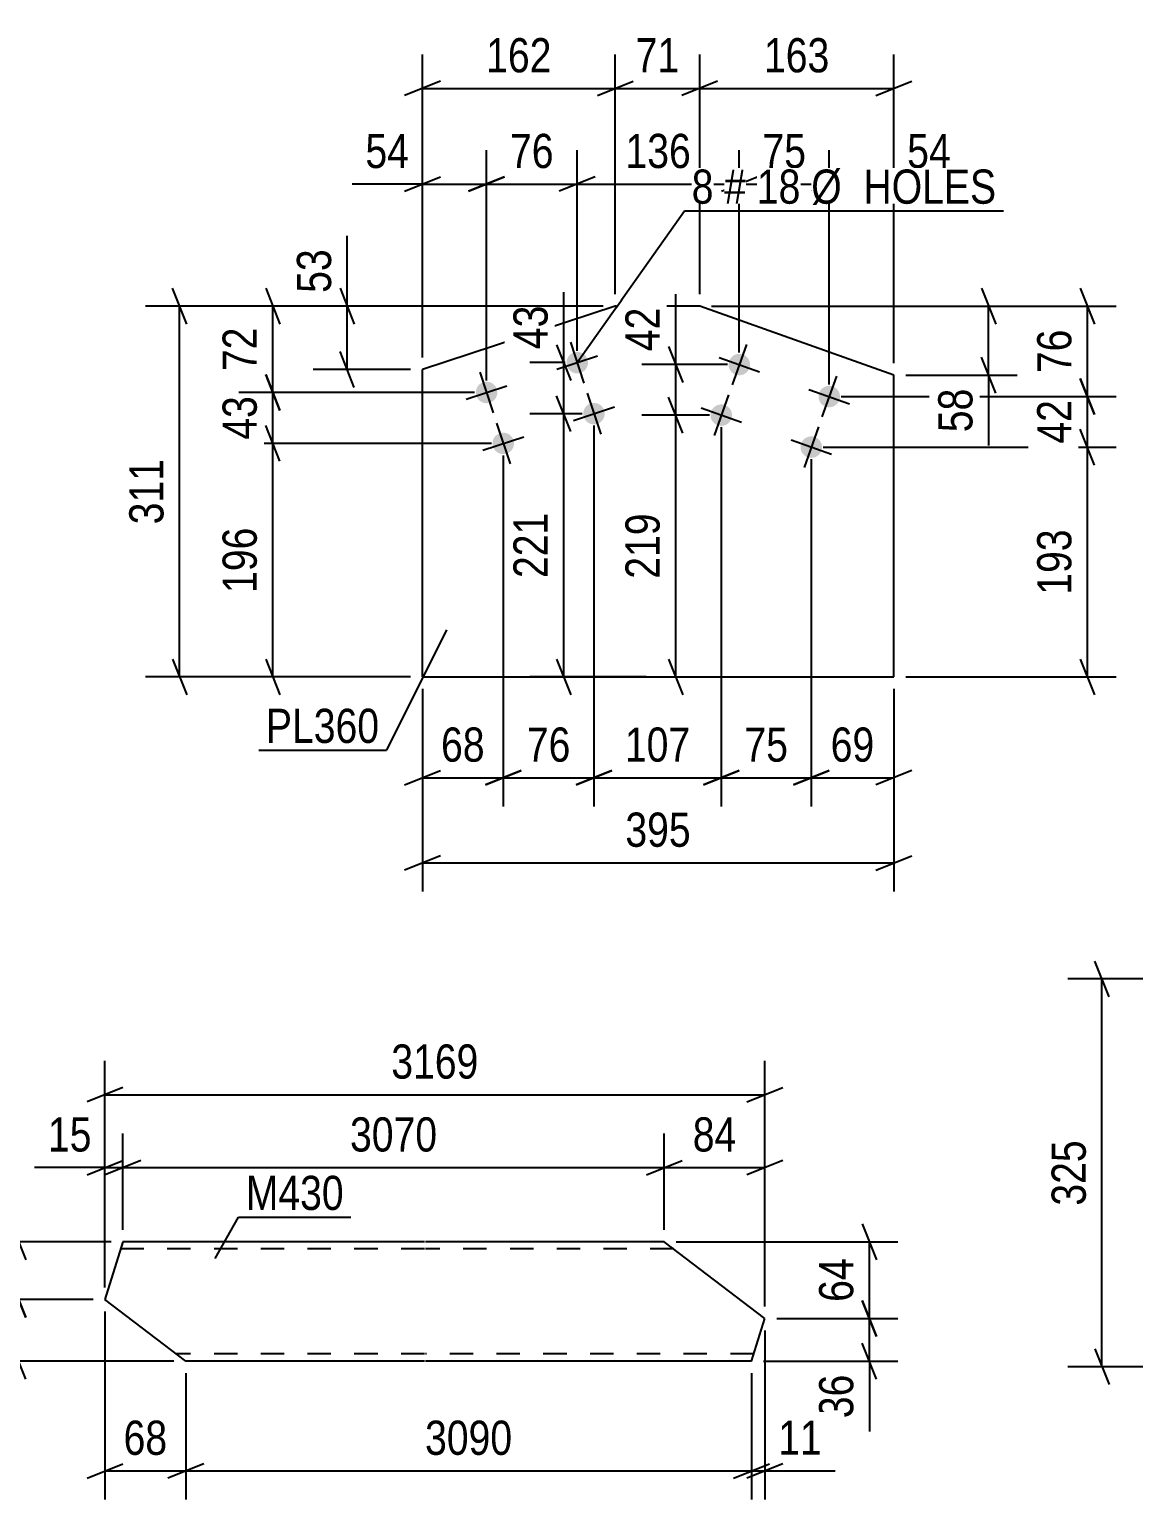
# Model space of a CAD drawing. Header units: millimetres. Extents: x 0 to 594, y 0 to 420.
# Drawn here: x 340.3 to 432.8, y 204.2 to 327.4 of the extents above; entities that cross this region are included whole.
import ezdxf

# ---------------------------------------------------------------- set-up
doc = ezdxf.new("R2010")
doc.units = ezdxf.units.MM
doc.linetypes.add('DXK_LINE_DOT2', pattern=[3.9198, 1.9599, -1.9599])
doc.styles.add('Arial Narrow', font='ARIALN.TTF', dxfattribs={"height": 0.2})

# ---------------------------------------------------------------- blocks, each defined once
blk = doc.blocks.new('Part-570345816-5652 - 5646')
at = {"color": 2, "linetype": 'Continuous'}
for p, q in [((348.12, 225.82), (346.61, 220.99)), ((373.39, 225.82), (348.12, 225.82)), ((393.49, 225.82), (373.49, 225.82)), ((401.92, 219.4), (393.49, 225.82)), ((353.39, 215.82), (346.61, 220.99)), ((400.8, 215.82), (401.92, 219.4)), ((373.39, 215.82), (353.39, 215.82)), ((400.8, 215.82), (373.49, 215.82))]:
    blk.add_line(p, q, dxfattribs=at)
at = {"color": 7, "linetype": 'DXK_LINE_DOT2'}
for p, q in [((373.39, 225.22), (347.93, 225.22)), ((394.28, 225.22), (373.49, 225.22)), ((373.39, 216.42), (352.6, 216.42)), ((400.99, 216.42), (373.49, 216.42))]:
    blk.add_line(p, q, dxfattribs=at)
blk = doc.blocks.new('Bolt-570345816-1724 - 1718')
at = {"linetype": 'Continuous'}
for points in [[(387.05, 299.78, -1), (385.34, 299.22, -1)], [(379.45, 297.28, -1), (377.74, 296.72, -1)], [(388.45, 295.51, -1), (386.74, 294.94, -1)], [(380.85, 293.01, -1), (379.14, 292.45, -1)]]:
    blk.add_hatch(color=1, dxfattribs=at).paths.add_polyline_path(points)
at = {"color": 1, "linetype": 'Continuous'}
for p, q in [((385.63, 301.21), (386.75, 297.79)), ((384.48, 298.94), (387.9, 300.06)), ((378.03, 298.71), (379.15, 295.29)), ((376.88, 296.44), (380.3, 297.57)), ((387.03, 296.93), (388.16, 293.51)), ((385.89, 294.66), (389.31, 295.79)), ((378.28, 292.17), (381.71, 293.29)), ((379.43, 294.44), (380.56, 291.02))]:
    blk.add_line(p, q, dxfattribs=at)
blk = doc.blocks.new('Bolt-570345816-1729 - 1718')
at = {"linetype": 'Continuous'}
for points in [[(400.63, 299.04, -1), (398.93, 299.64, -1)], [(408.17, 296.36, -1), (406.47, 296.96, -1)], [(399.12, 294.8, -1), (397.42, 295.4, -1)], [(406.66, 292.12, -1), (404.96, 292.72, -1)]]:
    blk.add_hatch(color=1, dxfattribs=at).paths.add_polyline_path(points)
at = {"color": 1, "linetype": 'Continuous'}
for p, q in [((400.38, 301.03), (399.18, 297.64)), ((398.08, 299.94), (401.47, 298.74)), ((407.92, 298.36), (406.71, 294.97)), ((405.62, 297.26), (409.01, 296.06)), ((398.87, 296.79), (397.67, 293.4)), ((396.58, 295.7), (399.97, 294.5)), ((406.41, 294.12), (405.21, 290.72)), ((404.12, 293.02), (407.51, 291.82))]:
    blk.add_line(p, q, dxfattribs=at)
blk = doc.blocks.new('Part-570345816-1744 - 1718')
at = {"color": 2, "linetype": 'Continuous'}
for p, q in [((389.38, 304.23), (373.22, 298.93)), ((396.46, 304.23), (389.38, 304.23)), ((412.73, 298.45), (396.46, 304.23)), ((373.22, 273.16), (373.22, 298.93)), ((412.73, 273.16), (412.73, 298.45)), ((373.22, 273.16), (412.73, 273.16))]:
    blk.add_line(p, q, dxfattribs=at)
blk = doc.blocks.new('StraightDimension-570345816-5708 - 5646')
at = {"color": 7, "linetype": 'Continuous'}
for p, q in [((346.61, 221.99), (346.61, 234.89)), ((348.12, 226.82), (348.12, 234.89)), ((346.61, 232.04), (340.71, 232.04)), ((346.61, 232.04), (340.71, 232.04)), ((345.11, 231.44), (348.11, 232.64)), ((346.61, 232.04), (348.12, 232.04)), ((349.62, 232.64), (346.62, 231.44))]:
    blk.add_line(p, q, dxfattribs=at)
at = {"color": 0}
blk.add_wipeout([(346.09, 232.79), (346.09, 236.99), (341.23, 236.99), (341.23, 232.79)], dxfattribs=at)
at = {"color": 3, "style": 'Arial Narrow'}
blk.add_text('15', height=2.863, dxfattribs=at).set_placement((341.83, 233.39))
blk = doc.blocks.new('StraightDimension-570345816-5684 - 5646')
at = {"color": 7, "linetype": 'Continuous'}
for p, q in [((348.12, 226.82), (348.12, 234.89)), ((393.49, 226.82), (393.49, 234.89)), ((349.62, 232.64), (346.62, 231.44)), ((348.12, 232.04), (393.49, 232.04)), ((391.99, 231.44), (394.99, 232.64))]:
    blk.add_line(p, q, dxfattribs=at)
at = {"color": 0}
blk.add_wipeout([(375.06, 232.79), (375.06, 236.99), (366.55, 236.99), (366.55, 232.79)], dxfattribs=at)
at = {"color": 3, "style": 'Arial Narrow'}
blk.add_text('3070', height=2.863, dxfattribs=at).set_placement((367.15, 233.39))
blk = doc.blocks.new('StraightDimension-570345816-5655 - 5646')
at = {"color": 7, "linetype": 'Continuous'}
for p, q in [((346.61, 221.99), (346.61, 241)), ((401.92, 220.4), (401.92, 241)), ((348.11, 238.75), (345.11, 237.55)), ((346.61, 238.15), (401.92, 238.15)), ((400.42, 237.55), (403.42, 238.75))]:
    blk.add_line(p, q, dxfattribs=at)
at = {"color": 0}
blk.add_wipeout([(378.52, 238.9), (378.52, 243.1), (370.01, 243.1), (370.01, 238.9)], dxfattribs=at)
at = {"color": 3, "style": 'Arial Narrow'}
blk.add_text('3169', height=2.863, dxfattribs=at).set_placement((370.61, 239.5))
blk = doc.blocks.new('StraightDimension-570345816-5666 - 5646')
at = {"color": 7, "linetype": 'Continuous'}
for p, q in [((393.49, 226.82), (393.49, 234.89)), ((401.92, 220.4), (401.92, 234.89)), ((391.99, 231.44), (394.99, 232.64)), ((393.49, 232.04), (401.92, 232.04)), ((403.42, 232.64), (400.42, 231.44))]:
    blk.add_line(p, q, dxfattribs=at)
at = {"color": 0}
blk.add_wipeout([(400.13, 232.79), (400.13, 236.99), (395.28, 236.99), (395.28, 232.79)], dxfattribs=at)
at = {"color": 3, "style": 'Arial Narrow'}
blk.add_text('84', height=2.863, dxfattribs=at).set_placement((395.88, 233.39))
blk = doc.blocks.new('StraightDimension-570345816-5809 - 5646')
at = {"color": 7, "linetype": 'Continuous'}
for p, q in [((338.77, 222.49), (339.97, 219.49)), ((345.61, 220.99), (336.52, 220.99)), ((339.37, 215.82), (339.37, 220.99)), ((339.97, 214.32), (338.77, 217.32)), ((352.39, 215.82), (336.52, 215.82)), ((339.37, 215.82), (339.37, 209.92)), ((339.37, 215.82), (339.37, 209.92))]:
    blk.add_line(p, q, dxfattribs=at)
at = {"color": 0}
blk.add_wipeout([(338.62, 215.3), (334.42, 215.3), (334.42, 210.44), (338.62, 210.44)], dxfattribs=at)
at = {"color": 3, "style": 'Arial Narrow'}
blk.add_text('52', height=2.863, rotation=90.0002, dxfattribs=at).set_placement((338.02, 211.04))
blk = doc.blocks.new('StraightDimension-570345816-5785 - 5646')
at = {"color": 7, "linetype": 'Continuous'}
for p, q in [((339.37, 225.82), (339.37, 231.73)), ((339.37, 225.82), (339.37, 231.73)), ((338.77, 227.32), (339.97, 224.32)), ((347.12, 225.82), (336.52, 225.82)), ((339.37, 220.99), (339.37, 225.82)), ((339.97, 219.49), (338.77, 222.49)), ((345.61, 220.99), (336.52, 220.99))]:
    blk.add_line(p, q, dxfattribs=at)
at = {"color": 0}
blk.add_wipeout([(338.62, 231.21), (334.42, 231.21), (334.42, 226.35), (338.62, 226.35)], dxfattribs=at)
at = {"color": 3, "style": 'Arial Narrow'}
blk.add_text('48', height=2.863, rotation=90.0002, dxfattribs=at).set_placement((338.02, 226.95))
blk = doc.blocks.new('StraightDimension-570345816-5834 - 5646')
at = {"color": 7, "linetype": 'Continuous'}
for p, q in [((332.21, 227.32), (333.41, 224.32)), ((347.12, 225.82), (329.96, 225.82)), ((332.81, 215.82), (332.81, 225.82)), ((333.41, 214.32), (332.21, 217.32)), ((352.39, 215.82), (329.96, 215.82))]:
    blk.add_line(p, q, dxfattribs=at)
at = {"color": 0}
blk.add_wipeout([(332.06, 224.17), (327.86, 224.17), (327.86, 217.48), (332.06, 217.48)], dxfattribs=at)
at = {"color": 3, "style": 'Arial Narrow'}
blk.add_text('100', height=2.863, rotation=90.0002, dxfattribs=at).set_placement((331.46, 218.08))
blk = doc.blocks.new('StraightDimension-570345816-11529 - 5646')
at = {"color": 7, "linetype": 'Continuous'}
for p, q in [((410.08, 227.32), (411.28, 224.32)), ((394.49, 225.82), (413.08, 225.82)), ((410.68, 219.4), (410.68, 225.82)), ((411.28, 217.9), (410.08, 220.9)), ((402.92, 219.4), (413.08, 219.4))]:
    blk.add_line(p, q, dxfattribs=at)
at = {"color": 0}
blk.add_wipeout([(409.93, 225.04), (405.73, 225.04), (405.73, 220.19), (409.93, 220.19)], dxfattribs=at)
at = {"color": 3, "style": 'Arial Narrow'}
blk.add_text('64', height=2.863, rotation=90.0002, dxfattribs=at).set_placement((409.33, 220.79))
blk = doc.blocks.new('StraightDimension-570345816-11530 - 5646')
at = {"color": 7, "linetype": 'Continuous'}
for p, q in [((410.08, 220.9), (411.28, 217.9)), ((402.92, 219.4), (413.08, 219.4)), ((410.68, 215.82), (410.68, 219.4)), ((411.28, 214.32), (410.08, 217.32)), ((401.8, 215.82), (413.08, 215.82)), ((410.68, 215.82), (410.68, 209.92)), ((410.68, 215.82), (410.68, 209.92))]:
    blk.add_line(p, q, dxfattribs=at)
at = {"color": 0}
blk.add_wipeout([(409.93, 215.3), (405.73, 215.3), (405.73, 210.44), (409.93, 210.44)], dxfattribs=at)
at = {"color": 3, "style": 'Arial Narrow'}
blk.add_text('36', height=2.863, rotation=90.0002, dxfattribs=at).set_placement((409.33, 211.04))
blk = doc.blocks.new('StraightDimension-570345816-11578 - 5646')
at = {"color": 7, "linetype": 'Continuous'}
for p, q in [((401.92, 218.4), (401.92, 204.22)), ((400.8, 214.82), (400.8, 204.22)), ((399.3, 206.02), (402.3, 207.22)), ((403.42, 207.22), (400.42, 206.02)), ((400.8, 206.62), (401.92, 206.62)), ((401.92, 206.62), (407.82, 206.62)), ((401.92, 206.62), (407.82, 206.62))]:
    blk.add_line(p, q, dxfattribs=at)
at = {"color": 0}
blk.add_wipeout([(407.3, 207.37), (407.3, 211.57), (402.44, 211.57), (402.44, 207.37)], dxfattribs=at)
at = {"color": 3, "style": 'Arial Narrow'}
blk.add_text('11', height=2.863, dxfattribs=at).set_placement((403.04, 207.97))
blk = doc.blocks.new('StraightDimension-570345816-11579 - 5646')
at = {"color": 7, "linetype": 'Continuous'}
for p, q in [((353.39, 214.82), (353.39, 204.22)), ((400.8, 214.82), (400.8, 204.22)), ((354.89, 207.22), (351.89, 206.02)), ((399.3, 206.02), (402.3, 207.22)), ((353.39, 206.62), (400.8, 206.62))]:
    blk.add_line(p, q, dxfattribs=at)
at = {"color": 0}
blk.add_wipeout([(381.35, 207.37), (381.35, 211.57), (372.84, 211.57), (372.84, 207.37)], dxfattribs=at)
at = {"color": 3, "style": 'Arial Narrow'}
blk.add_text('3090', height=2.863, dxfattribs=at).set_placement((373.44, 207.97))
blk = doc.blocks.new('StraightDimension-570345816-11580 - 5646')
at = {"color": 7, "linetype": 'Continuous'}
for p, q in [((346.61, 219.99), (346.61, 204.22)), ((353.39, 214.82), (353.39, 204.22)), ((345.11, 206.02), (348.11, 207.22)), ((354.89, 207.22), (351.89, 206.02)), ((346.61, 206.62), (353.39, 206.62))]:
    blk.add_line(p, q, dxfattribs=at)
at = {"color": 0}
blk.add_wipeout([(352.43, 207.37), (352.43, 211.57), (347.57, 211.57), (347.57, 207.37)], dxfattribs=at)
at = {"color": 3, "style": 'Arial Narrow'}
blk.add_text('68', height=2.863, dxfattribs=at).set_placement((348.17, 207.97))
blk = doc.blocks.new('StraightDimension-570345816-2966 - 2890')
at = {"color": 7, "linetype": 'Continuous'}
for p, q in [((430.77, 246.35), (429.57, 249.35)), ((444.29, 247.85), (427.32, 247.85)), ((430.17, 215.35), (430.17, 247.85)), ((429.57, 216.85), (430.77, 213.85)), ((444.29, 215.35), (427.32, 215.35))]:
    blk.add_line(p, q, dxfattribs=at)
at = {"color": 0}
blk.add_wipeout([(429.42, 234.94), (425.22, 234.94), (425.22, 228.25), (429.42, 228.25)], dxfattribs=at)
at = {"color": 3, "style": 'Arial Narrow'}
blk.add_text('325', height=2.863, rotation=90.0002, dxfattribs=at).set_placement((428.82, 228.85))
blk = doc.blocks.new('StraightDimension-570345816-1770 - 1718')
at = {"color": 7, "linetype": 'Continuous'}
for p, q in [((385.06, 299.5), (385.06, 305.41)), ((385.06, 299.5), (385.06, 305.41)), ((384.46, 301), (385.66, 298)), ((385.19, 299.5), (382.21, 299.5)), ((385.06, 295.22), (385.06, 299.5)), ((385.66, 293.72), (384.46, 296.72)), ((386.6, 295.22), (382.21, 295.22))]:
    blk.add_line(p, q, dxfattribs=at)
at = {"color": 0}
blk.add_wipeout([(384.31, 304.88), (380.11, 304.88), (380.11, 300.03), (384.31, 300.03)], dxfattribs=at)
at = {"color": 3, "style": 'Arial Narrow'}
blk.add_text('43', height=2.863, rotation=90.0002, dxfattribs=at).set_placement((383.71, 300.63))
blk = doc.blocks.new('StraightDimension-570345816-1746 - 1718')
at = {"color": 7, "linetype": 'Continuous'}
for p, q in [((395.05, 293.6), (393.85, 296.6)), ((397.27, 295.1), (391.6, 295.1)), ((394.45, 273.16), (394.45, 295.1)), ((393.85, 274.66), (395.05, 271.66)), ((393.98, 273.16), (396.85, 273.16))]:
    blk.add_line(p, q, dxfattribs=at)
at = {"color": 0}
blk.add_wipeout([(393.7, 287.47), (389.5, 287.47), (389.5, 280.79), (393.7, 280.79)], dxfattribs=at)
at = {"color": 3, "style": 'Arial Narrow'}
blk.add_text('219', height=2.863, rotation=90.0002, dxfattribs=at).set_placement((393.1, 281.39))
blk = doc.blocks.new('StraightDimension-570345816-1926 - 1718')
at = {"color": 7, "linetype": 'Continuous'}
for p, q in [((373.22, 299.93), (373.22, 317.31)), ((378.59, 298), (378.59, 317.31)), ((373.22, 314.46), (367.32, 314.46)), ((373.22, 314.46), (367.32, 314.46)), ((371.72, 313.86), (374.72, 315.06)), ((373.22, 314.46), (378.59, 314.46)), ((380.09, 315.06), (377.09, 313.86))]:
    blk.add_line(p, q, dxfattribs=at)
at = {"color": 0}
blk.add_wipeout([(372.7, 315.21), (372.7, 319.41), (367.84, 319.41), (367.84, 315.21)], dxfattribs=at)
at = {"color": 3, "style": 'Arial Narrow'}
blk.add_text('54', height=2.863, dxfattribs=at).set_placement((368.44, 315.81))
blk = doc.blocks.new('StraightDimension-570345816-1759 - 1718')
at = {"color": 7, "linetype": 'Continuous'}
for p, q in [((394.45, 299.34), (394.45, 305.24)), ((394.45, 299.34), (394.45, 305.24)), ((393.85, 300.84), (395.05, 297.84)), ((398.78, 299.34), (391.6, 299.34)), ((394.45, 295.1), (394.45, 299.34)), ((395.05, 293.6), (393.85, 296.6)), ((397.27, 295.1), (391.6, 295.1))]:
    blk.add_line(p, q, dxfattribs=at)
at = {"color": 0}
blk.add_wipeout([(393.7, 304.72), (389.5, 304.72), (389.5, 299.86), (393.7, 299.86)], dxfattribs=at)
at = {"color": 3, "style": 'Arial Narrow'}
blk.add_text('42', height=2.863, rotation=90.0002, dxfattribs=at).set_placement((393.1, 300.46))
blk = doc.blocks.new('StraightDimension-570345816-1780 - 1718')
at = {"color": 7, "linetype": 'Continuous'}
for p, q in [((385.66, 293.72), (384.46, 296.72)), ((386.6, 295.22), (382.21, 295.22)), ((385.06, 273.16), (385.06, 295.22)), ((384.46, 274.66), (385.66, 271.66)), ((391.98, 273.16), (382.21, 273.16))]:
    blk.add_line(p, q, dxfattribs=at)
at = {"color": 0}
blk.add_wipeout([(384.31, 287.54), (380.11, 287.54), (380.11, 280.85), (384.31, 280.85)], dxfattribs=at)
at = {"color": 3, "style": 'Arial Narrow'}
blk.add_text('221', height=2.863, rotation=90.0002, dxfattribs=at).set_placement((383.71, 281.45))
blk = doc.blocks.new('StraightDimension-570345816-1794 - 1718')
at = {"color": 7, "linetype": 'Continuous'}
for p, q in [((380, 291.73), (380, 262.31)), ((373.22, 272.16), (373.22, 262.31)), ((371.72, 264.11), (374.72, 265.31)), ((381.5, 265.31), (378.5, 264.11)), ((373.22, 264.71), (380, 264.71))]:
    blk.add_line(p, q, dxfattribs=at)
at = {"color": 0}
blk.add_wipeout([(379.04, 265.46), (379.04, 269.66), (374.18, 269.66), (374.18, 265.46)], dxfattribs=at)
at = {"color": 3, "style": 'Arial Narrow'}
blk.add_text('68', height=2.863, dxfattribs=at).set_placement((374.78, 266.06))
blk = doc.blocks.new('StraightDimension-570345816-1800 - 1718')
at = {"color": 7, "linetype": 'Continuous'}
for p, q in [((405.81, 291.42), (405.81, 262.31)), ((412.73, 272.16), (412.73, 262.31)), ((404.31, 264.11), (407.31, 265.31)), ((414.23, 265.31), (411.23, 264.11)), ((405.81, 264.71), (412.73, 264.71))]:
    blk.add_line(p, q, dxfattribs=at)
at = {"color": 0}
blk.add_wipeout([(411.7, 265.46), (411.7, 269.66), (406.84, 269.66), (406.84, 265.46)], dxfattribs=at)
at = {"color": 3, "style": 'Arial Narrow'}
blk.add_text('69', height=2.863, dxfattribs=at).set_placement((407.44, 266.06))
blk = doc.blocks.new('StraightDimension-570345816-1806 - 1718')
at = {"color": 7, "linetype": 'Continuous'}
for p, q in [((398.27, 294.1), (398.27, 262.31)), ((405.81, 291.42), (405.81, 262.31)), ((396.77, 264.11), (399.77, 265.31)), ((407.31, 265.31), (404.31, 264.11)), ((398.27, 264.71), (405.81, 264.71))]:
    blk.add_line(p, q, dxfattribs=at)
at = {"color": 0}
blk.add_wipeout([(404.47, 265.46), (404.47, 269.66), (399.61, 269.66), (399.61, 265.46)], dxfattribs=at)
at = {"color": 3, "style": 'Arial Narrow'}
blk.add_text('75', height=2.863, dxfattribs=at).set_placement((400.21, 266.06))
blk = doc.blocks.new('StraightDimension-570345816-1814 - 1718')
at = {"color": 7, "linetype": 'Continuous'}
for p, q in [((387.6, 294.22), (387.6, 262.31)), ((398.27, 294.1), (398.27, 262.31)), ((386.1, 264.11), (389.1, 265.31)), ((399.77, 265.31), (396.77, 264.11)), ((387.6, 264.71), (398.27, 264.71))]:
    blk.add_line(p, q, dxfattribs=at)
at = {"color": 0}
blk.add_wipeout([(396.28, 265.46), (396.28, 269.66), (389.59, 269.66), (389.59, 265.46)], dxfattribs=at)
at = {"color": 3, "style": 'Arial Narrow'}
blk.add_text('107', height=2.863, dxfattribs=at).set_placement((390.19, 266.06))
blk = doc.blocks.new('StraightDimension-570345816-1886 - 1718')
at = {"color": 7, "linetype": 'Continuous'}
for p, q in [((407.32, 297.66), (407.32, 317.31)), ((412.73, 299.45), (412.73, 317.31)), ((405.82, 313.86), (408.82, 315.06)), ((407.32, 314.46), (412.73, 314.46)), ((414.23, 315.06), (411.23, 313.86)), ((412.73, 314.46), (418.63, 314.46)), ((412.73, 314.46), (418.63, 314.46))]:
    blk.add_line(p, q, dxfattribs=at)
at = {"color": 0}
blk.add_wipeout([(418.11, 315.21), (418.11, 319.41), (413.25, 319.41), (413.25, 315.21)], dxfattribs=at)
at = {"color": 3, "style": 'Arial Narrow'}
blk.add_text('54', height=2.863, dxfattribs=at).set_placement((413.85, 315.81))
blk = doc.blocks.new('StraightDimension-570345816-1822 - 1718')
at = {"color": 7, "linetype": 'Continuous'}
for p, q in [((387.6, 294.22), (387.6, 262.31)), ((380, 291.73), (380, 262.31)), ((378.5, 264.11), (381.5, 265.31)), ((389.1, 265.31), (386.1, 264.11)), ((380, 264.71), (387.6, 264.71))]:
    blk.add_line(p, q, dxfattribs=at)
at = {"color": 0}
blk.add_wipeout([(386.22, 265.46), (386.22, 269.66), (381.37, 269.66), (381.37, 265.46)], dxfattribs=at)
at = {"color": 3, "style": 'Arial Narrow'}
blk.add_text('76', height=2.863, dxfattribs=at).set_placement((381.97, 266.06))
blk = doc.blocks.new('StraightDimension-570345816-1831 - 1718')
at = {"color": 7, "linetype": 'Continuous'}
for p, q in [((353.46, 302.73), (352.26, 305.73)), ((388.38, 304.23), (350.01, 304.23)), ((352.86, 273.16), (352.86, 304.23)), ((352.26, 274.66), (353.46, 271.66)), ((372.22, 273.16), (350.01, 273.16))]:
    blk.add_line(p, q, dxfattribs=at)
at = {"color": 0}
blk.add_wipeout([(352.11, 292.04), (347.91, 292.04), (347.91, 285.35), (352.11, 285.35)], dxfattribs=at)
at = {"color": 3, "style": 'Arial Narrow'}
blk.add_text('311', height=2.863, rotation=90.0002, dxfattribs=at).set_placement((351.51, 285.95))
blk = doc.blocks.new('StraightDimension-570345816-1840 - 1718')
at = {"color": 7, "linetype": 'Continuous'}
for p, q in [((361.28, 291.23), (360.08, 294.23)), ((379, 292.73), (357.83, 292.73)), ((360.68, 273.16), (360.68, 292.73)), ((360.08, 274.66), (361.28, 271.66)), ((372.22, 273.16), (357.83, 273.16))]:
    blk.add_line(p, q, dxfattribs=at)
at = {"color": 0}
blk.add_wipeout([(359.93, 286.29), (355.73, 286.29), (355.73, 279.6), (359.93, 279.6)], dxfattribs=at)
at = {"color": 3, "style": 'Arial Narrow'}
blk.add_text('196', height=2.863, rotation=90.0002, dxfattribs=at).set_placement((359.33, 280.2))
blk = doc.blocks.new('StraightDimension-570345816-1846 - 1718')
at = {"color": 7, "linetype": 'Continuous'}
for p, q in [((360.08, 298.5), (361.28, 295.5)), ((377.59, 297), (357.83, 297)), ((360.68, 292.73), (360.68, 297)), ((361.28, 291.23), (360.08, 294.23)), ((379, 292.73), (357.83, 292.73))]:
    blk.add_line(p, q, dxfattribs=at)
at = {"color": 0}
blk.add_wipeout([(359.93, 297.29), (355.73, 297.29), (355.73, 292.44), (359.93, 292.44)], dxfattribs=at)
at = {"color": 3, "style": 'Arial Narrow'}
blk.add_text('43', height=2.863, rotation=90.0002, dxfattribs=at).set_placement((359.33, 293.04))
blk = doc.blocks.new('StraightDimension-570345816-1854 - 1718')
at = {"color": 7, "linetype": 'Continuous'}
for p, q in [((360.08, 305.73), (361.28, 302.73)), ((388.38, 304.23), (357.83, 304.23)), ((360.68, 297), (360.68, 304.23)), ((361.28, 295.5), (360.08, 298.5)), ((377.59, 297), (357.83, 297))]:
    blk.add_line(p, q, dxfattribs=at)
at = {"color": 0}
blk.add_wipeout([(359.93, 303.04), (355.73, 303.04), (355.73, 298.19), (359.93, 298.19)], dxfattribs=at)
at = {"color": 3, "style": 'Arial Narrow'}
blk.add_text('72', height=2.863, rotation=90.0002, dxfattribs=at).set_placement((359.33, 298.79))
blk = doc.blocks.new('StraightDimension-570345816-1863 - 1718')
at = {"color": 7, "linetype": 'Continuous'}
for p, q in [((429.56, 290.92), (428.36, 293.92)), ((406.81, 292.42), (431.36, 292.42)), ((428.96, 273.16), (428.96, 292.42)), ((428.36, 274.66), (429.56, 271.66)), ((413.73, 273.16), (431.36, 273.16))]:
    blk.add_line(p, q, dxfattribs=at)
at = {"color": 0}
blk.add_wipeout([(428.21, 286.14), (424.01, 286.14), (424.01, 279.45), (428.21, 279.45)], dxfattribs=at)
at = {"color": 3, "style": 'Arial Narrow'}
blk.add_text('193', height=2.863, rotation=90.0002, dxfattribs=at).set_placement((427.61, 280.05))
blk = doc.blocks.new('StraightDimension-570345816-1869 - 1718')
at = {"color": 7, "linetype": 'Continuous'}
for p, q in [((428.36, 298.16), (429.56, 295.16)), ((408.32, 296.66), (431.36, 296.66)), ((428.96, 292.42), (428.96, 296.66)), ((429.56, 290.92), (428.36, 293.92)), ((406.81, 292.42), (431.36, 292.42))]:
    blk.add_line(p, q, dxfattribs=at)
at = {"color": 0}
blk.add_wipeout([(428.21, 296.97), (424.01, 296.97), (424.01, 292.11), (428.21, 292.11)], dxfattribs=at)
at = {"color": 3, "style": 'Arial Narrow'}
blk.add_text('42', height=2.863, rotation=90.0002, dxfattribs=at).set_placement((427.61, 292.71))
blk = doc.blocks.new('StraightDimension-570345816-1877 - 1718')
at = {"color": 7, "linetype": 'Continuous'}
for p, q in [((428.36, 305.73), (429.56, 302.73)), ((397.46, 304.23), (431.36, 304.23)), ((428.96, 296.66), (428.96, 304.23)), ((429.56, 295.16), (428.36, 298.16)), ((408.32, 296.66), (431.36, 296.66))]:
    blk.add_line(p, q, dxfattribs=at)
at = {"color": 0}
blk.add_wipeout([(428.21, 302.87), (424.01, 302.87), (424.01, 298.02), (428.21, 298.02)], dxfattribs=at)
at = {"color": 3, "style": 'Arial Narrow'}
blk.add_text('76', height=2.863, rotation=90.0002, dxfattribs=at).set_placement((427.61, 298.62))
blk = doc.blocks.new('StraightDimension-570345816-1960 - 1718')
at = {"color": 7, "linetype": 'Continuous'}
for p, q in [((396.46, 305.23), (396.46, 325.33)), ((412.73, 299.45), (412.73, 325.33)), ((397.96, 323.08), (394.96, 321.88)), ((411.23, 321.88), (414.23, 323.08)), ((396.46, 322.48), (412.73, 322.48))]:
    blk.add_line(p, q, dxfattribs=at)
at = {"color": 0}
blk.add_wipeout([(407.94, 323.23), (407.94, 327.43), (401.25, 327.43), (401.25, 323.23)], dxfattribs=at)
at = {"color": 3, "style": 'Arial Narrow'}
blk.add_text('163', height=2.863, dxfattribs=at).set_placement((401.85, 323.83))
blk = doc.blocks.new('StraightDimension-570345816-1896 - 1718')
at = {"color": 7, "linetype": 'Continuous'}
for p, q in [((399.78, 300.34), (399.78, 317.31)), ((407.32, 297.66), (407.32, 317.31)), ((398.28, 313.86), (401.28, 315.06)), ((399.78, 314.46), (407.32, 314.46)), ((408.82, 315.06), (405.82, 313.86))]:
    blk.add_line(p, q, dxfattribs=at)
at = {"color": 0}
blk.add_wipeout([(405.98, 315.21), (405.98, 319.41), (401.12, 319.41), (401.12, 315.21)], dxfattribs=at)
at = {"color": 3, "style": 'Arial Narrow'}
blk.add_text('75', height=2.863, dxfattribs=at).set_placement((401.72, 315.81))
blk = doc.blocks.new('StraightDimension-570345816-1970 - 1718')
at = {"color": 7, "linetype": 'Continuous'}
for p, q in [((389.38, 305.23), (389.38, 325.33)), ((396.46, 305.23), (396.46, 325.33)), ((387.88, 321.88), (390.88, 323.08)), ((397.96, 323.08), (394.96, 321.88)), ((389.38, 322.48), (396.46, 322.48))]:
    blk.add_line(p, q, dxfattribs=at)
at = {"color": 0}
blk.add_wipeout([(395.35, 323.23), (395.35, 327.43), (390.49, 327.43), (390.49, 323.23)], dxfattribs=at)
at = {"color": 3, "style": 'Arial Narrow'}
blk.add_text('71', height=2.863, dxfattribs=at).set_placement((391.09, 323.83))
blk = doc.blocks.new('StraightDimension-570345816-1906 - 1718')
at = {"color": 7, "linetype": 'Continuous'}
for p, q in [((386.19, 300.5), (386.19, 317.31)), ((399.78, 300.34), (399.78, 317.31)), ((387.69, 315.06), (384.69, 313.86)), ((386.19, 314.46), (399.78, 314.46)), ((398.28, 313.86), (401.28, 315.06))]:
    blk.add_line(p, q, dxfattribs=at)
at = {"color": 0}
blk.add_wipeout([(396.33, 315.21), (396.33, 319.41), (389.64, 319.41), (389.64, 315.21)], dxfattribs=at)
at = {"color": 3, "style": 'Arial Narrow'}
blk.add_text('136', height=2.863, dxfattribs=at).set_placement((390.24, 315.81))
blk = doc.blocks.new('StraightDimension-570345816-1980 - 1718')
at = {"color": 7, "linetype": 'Continuous'}
for p, q in [((373.22, 299.93), (373.22, 325.33)), ((389.38, 305.23), (389.38, 325.33)), ((374.72, 323.08), (371.72, 321.88)), ((387.88, 321.88), (390.88, 323.08)), ((373.22, 322.48), (389.38, 322.48))]:
    blk.add_line(p, q, dxfattribs=at)
at = {"color": 0}
blk.add_wipeout([(384.64, 323.23), (384.64, 327.43), (377.96, 327.43), (377.96, 323.23)], dxfattribs=at)
at = {"color": 3, "style": 'Arial Narrow'}
blk.add_text('162', height=2.863, dxfattribs=at).set_placement((378.56, 323.83))
blk = doc.blocks.new('StraightDimension-570345816-1916 - 1718')
at = {"color": 7, "linetype": 'Continuous'}
for p, q in [((378.59, 298), (378.59, 317.31)), ((386.19, 300.5), (386.19, 317.31)), ((377.09, 313.86), (380.09, 315.06)), ((378.59, 314.46), (386.19, 314.46)), ((387.69, 315.06), (384.69, 313.86))]:
    blk.add_line(p, q, dxfattribs=at)
at = {"color": 0}
blk.add_wipeout([(384.82, 315.21), (384.82, 319.41), (379.96, 319.41), (379.96, 315.21)], dxfattribs=at)
at = {"color": 3, "style": 'Arial Narrow'}
blk.add_text('76', height=2.863, dxfattribs=at).set_placement((380.56, 315.81))
blk = doc.blocks.new('StraightDimension-570345816-1937 - 1718')
at = {"color": 7, "linetype": 'Continuous'}
for p, q in [((420.07, 305.73), (421.27, 302.73)), ((397.46, 304.23), (423.07, 304.23)), ((420.67, 298.45), (420.67, 304.23)), ((421.27, 296.95), (420.07, 299.95)), ((413.73, 298.45), (423.07, 298.45)), ((420.67, 298.45), (420.67, 292.55)), ((420.67, 298.45), (420.67, 292.55))]:
    blk.add_line(p, q, dxfattribs=at)
at = {"color": 0}
blk.add_wipeout([(419.92, 297.93), (415.72, 297.93), (415.72, 293.07), (419.92, 293.07)], dxfattribs=at)
at = {"color": 3, "style": 'Arial Narrow'}
blk.add_text('58', height=2.863, rotation=90.0002, dxfattribs=at).set_placement((419.32, 293.67))
blk = doc.blocks.new('StraightDimension-570345816-1946 - 1718')
at = {"color": 7, "linetype": 'Continuous'}
for p, q in [((366.91, 304.23), (366.91, 310.14)), ((366.91, 304.23), (366.91, 310.14)), ((366.31, 305.73), (367.51, 302.73)), ((388.38, 304.23), (364.06, 304.23)), ((366.91, 298.93), (366.91, 304.23)), ((367.51, 297.43), (366.31, 300.43)), ((372.22, 298.93), (364.06, 298.93))]:
    blk.add_line(p, q, dxfattribs=at)
at = {"color": 0}
blk.add_wipeout([(366.16, 309.61), (361.96, 309.61), (361.96, 304.75), (366.16, 304.75)], dxfattribs=at)
at = {"color": 3, "style": 'Arial Narrow'}
blk.add_text('53', height=2.863, rotation=90.0002, dxfattribs=at).set_placement((365.56, 305.35))
blk = doc.blocks.new('StraightDimension-570345816-1955 - 1718')
at = {"color": 7, "linetype": 'Continuous'}
for p, q in [((373.22, 272.16), (373.22, 255.18)), ((412.73, 272.16), (412.73, 255.18)), ((374.72, 258.18), (371.72, 256.98)), ((373.22, 257.58), (412.73, 257.58)), ((411.23, 256.98), (414.23, 258.18))]:
    blk.add_line(p, q, dxfattribs=at)
at = {"color": 0}
blk.add_wipeout([(396.32, 258.33), (396.32, 262.53), (389.63, 262.53), (389.63, 258.33)], dxfattribs=at)
at = {"color": 3, "style": 'Arial Narrow'}
blk.add_text('395', height=2.863, dxfattribs=at).set_placement((390.23, 258.93))
blk = doc.blocks.new('Mark-570345816-5648 - 5646')
at = {"color": 0}
blk.add_wipeout([(366.63, 228.49), (366.63, 231.49), (358.41, 231.49), (358.41, 228.49)], dxfattribs=at)
blk.add_wipeout([(366.63, 228.49), (366.63, 231.49), (358.41, 231.49), (358.41, 228.49)], dxfattribs=at)
at = {"color": 30, "linetype": 'Continuous'}
for p, q in [((355.85, 224.41), (357.81, 227.89)), ((357.81, 227.89), (367.23, 227.89))]:
    blk.add_line(p, q, dxfattribs=at)
at = {"color": 3, "style": 'Arial Narrow'}
blk.add_text('M430', height=2.863, dxfattribs=at).set_placement((358.41, 228.49))
blk = doc.blocks.new('Mark-570345816-1740 - 1718')
at = {"color": 0}
blk.add_wipeout([(369.6, 267.63), (369.6, 270.63), (360.1, 270.63), (360.1, 267.63)], dxfattribs=at)
blk.add_wipeout([(369.6, 267.63), (369.6, 270.63), (360.1, 270.63), (360.1, 267.63)], dxfattribs=at)
at = {"color": 30, "linetype": 'Continuous'}
for p in [(375.23, 277.12), (359.5, 267.03)]:
    blk.add_line(p, (370.2, 267.03), dxfattribs=at)
at = {"color": 3, "style": 'Arial Narrow'}
blk.add_text('PL360', height=2.863, dxfattribs=at).set_placement((360.1, 267.63))
blk = doc.blocks.new('MarkSet-570345816-1990 - 1718')
at = {"color": 0}
for points in [[(397.62, 312.82), (397.62, 315.82), (395.79, 315.82), (395.79, 312.82)], [(400.35, 312.82), (400.35, 315.82), (398.52, 315.82), (398.52, 312.82)], [(404.91, 312.82), (404.91, 315.82), (401.25, 315.82), (401.25, 312.82)], [(421.33, 312.82), (421.33, 315.82), (405.81, 315.82), (405.81, 312.82)]]:
    blk.add_wipeout(points, dxfattribs=at)
for points in [[(397.62, 312.82), (397.62, 315.82), (395.79, 315.82), (395.79, 312.82)], [(400.35, 312.82), (400.35, 315.82), (398.52, 315.82), (398.52, 312.82)], [(404.91, 312.82), (404.91, 315.82), (401.25, 315.82), (401.25, 312.82)], [(421.33, 312.82), (421.33, 315.82), (405.81, 315.82), (405.81, 312.82)]]:
    blk.add_wipeout(points, dxfattribs=at)
at = {"color": 7, "linetype": 'Continuous'}
for p, q in [((386.19, 299.5), (395.19, 312.22)), ((395.19, 312.22), (421.93, 312.22))]:
    blk.add_line(p, q, dxfattribs=at)
at = {"color": 3, "style": 'Arial Narrow'}
for s, height, p in [('8', 2.86, (395.79, 312.82)), ('#', 2.86, (398.52, 312.82)), ('18', 2.863, (401.25, 312.82)), ('Ø  HOLES', 2.863, (405.81, 312.82))]:
    blk.add_text(s, height=height, dxfattribs=at).set_placement(p)

msp = doc.modelspace()

# ---------------------------------------------------------------- block references
for name in ['Part-570345816-1744 - 1718', 'Bolt-570345816-1724 - 1718', 'Bolt-570345816-1729 - 1718', 'StraightDimension-570345816-2966 - 2890', 'Part-570345816-5652 - 5646']:
    msp.add_blockref(name, (0, 0))

# ---------------------------------------------------------------- next in the draw order: block references
for name in ['StraightDimension-570345816-1886 - 1718', 'StraightDimension-570345816-1770 - 1718', 'StraightDimension-570345816-1746 - 1718', 'StraightDimension-570345816-1800 - 1718', 'StraightDimension-570345816-5708 - 5646']:
    msp.add_blockref(name, (0, 0))

# ---------------------------------------------------------------- next in the draw order: block references
for name in ['StraightDimension-570345816-1926 - 1718', 'StraightDimension-570345816-1759 - 1718', 'StraightDimension-570345816-5684 - 5646']:
    msp.add_blockref(name, (0, 0))

# ---------------------------------------------------------------- next in the draw order: block references
for name in ['StraightDimension-570345816-1780 - 1718', 'StraightDimension-570345816-1806 - 1718', 'StraightDimension-570345816-5655 - 5646']:
    msp.add_blockref(name, (0, 0))

# ---------------------------------------------------------------- next in the draw order: block references
for name in ['StraightDimension-570345816-1814 - 1718', 'StraightDimension-570345816-1863 - 1718', 'StraightDimension-570345816-1794 - 1718', 'StraightDimension-570345816-5666 - 5646', 'Mark-570345816-5648 - 5646', 'StraightDimension-570345816-5809 - 5646']:
    msp.add_blockref(name, (0, 0))

# ---------------------------------------------------------------- next in the draw order: block references
for name in ['StraightDimension-570345816-1869 - 1718', 'StraightDimension-570345816-1822 - 1718', 'StraightDimension-570345816-5785 - 5646', 'StraightDimension-570345816-11529 - 5646']:
    msp.add_blockref(name, (0, 0))

# ---------------------------------------------------------------- next in the draw order: block references
for name in ['StraightDimension-570345816-1831 - 1718', 'StraightDimension-570345816-1877 - 1718', 'StraightDimension-570345816-5834 - 5646', 'StraightDimension-570345816-11530 - 5646']:
    msp.add_blockref(name, (0, 0))

# ---------------------------------------------------------------- next in the draw order: block references
for name in ['StraightDimension-570345816-1960 - 1718', 'StraightDimension-570345816-1840 - 1718', 'StraightDimension-570345816-11578 - 5646']:
    msp.add_blockref(name, (0, 0))

# ---------------------------------------------------------------- next in the draw order: block references
for name in ['StraightDimension-570345816-1896 - 1718', 'StraightDimension-570345816-1846 - 1718', 'StraightDimension-570345816-1955 - 1718', 'StraightDimension-570345816-11579 - 5646']:
    msp.add_blockref(name, (0, 0))

# ---------------------------------------------------------------- next in the draw order: block references
for name in ['StraightDimension-570345816-1854 - 1718', 'Mark-570345816-1740 - 1718', 'StraightDimension-570345816-11580 - 5646']:
    msp.add_blockref(name, (0, 0))

# ---------------------------------------------------------------- next in the draw order: block references
msp.add_blockref('StraightDimension-570345816-1970 - 1718', (0, 0))

# ---------------------------------------------------------------- next in the draw order: block references
msp.add_blockref('StraightDimension-570345816-1906 - 1718', (0, 0))

# ---------------------------------------------------------------- next in the draw order: block references
for name in ['StraightDimension-570345816-1980 - 1718', 'StraightDimension-570345816-1937 - 1718']:
    msp.add_blockref(name, (0, 0))

# ---------------------------------------------------------------- next in the draw order: block references
msp.add_blockref('StraightDimension-570345816-1916 - 1718', (0, 0))

# ---------------------------------------------------------------- next in the draw order: block references
msp.add_blockref('StraightDimension-570345816-1946 - 1718', (0, 0))

# ---------------------------------------------------------------- next in the draw order: block references
msp.add_blockref('MarkSet-570345816-1990 - 1718', (0, 0))

doc.saveas('drawing.dxf')
